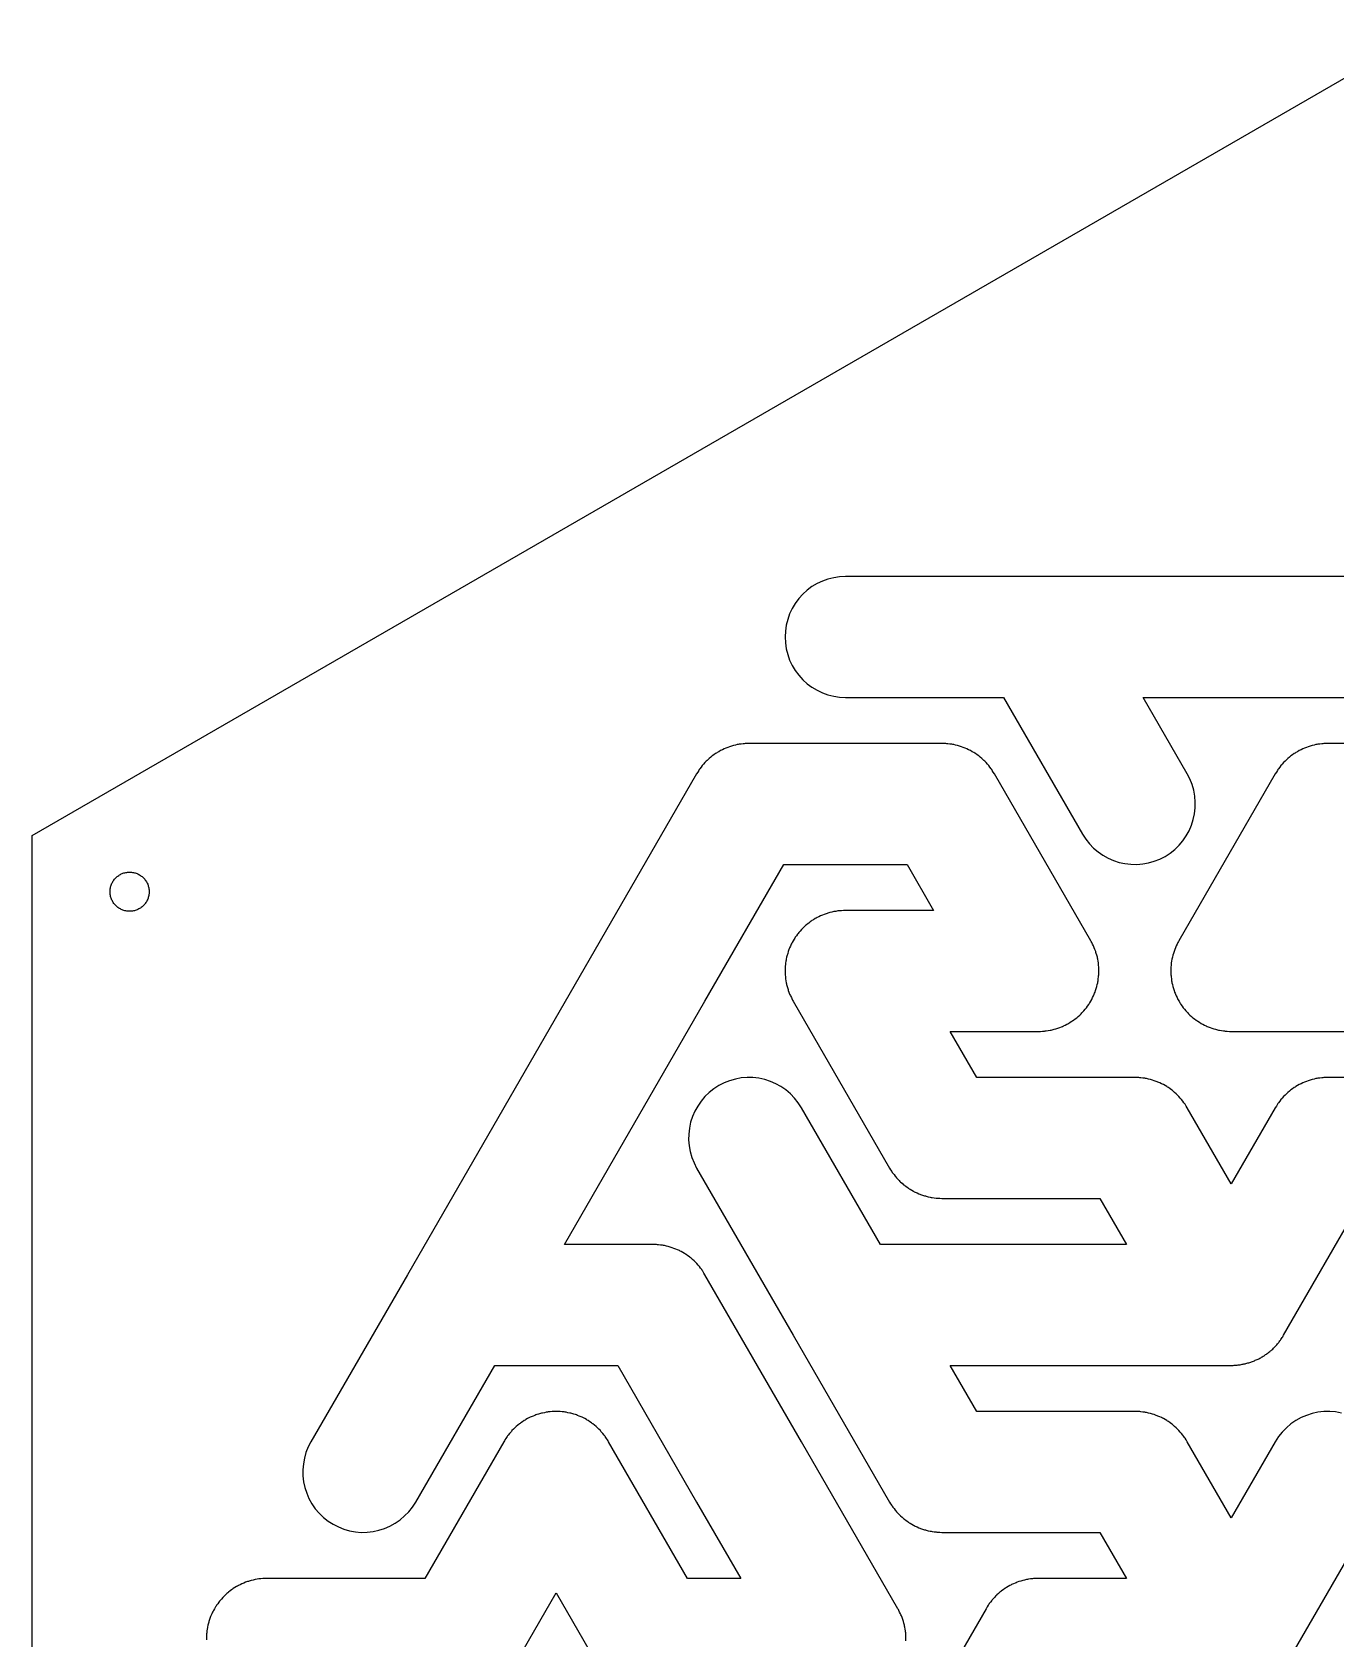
# Model space of a CAD drawing. Header units: millimetres. Extents: x -121 to 121, y -140 to 140.
# Drawn here: x -120.8 to -7.7, y 0 to 139.5 of the extents above; entities that cross this region are included whole.
import ezdxf

# ---------------------------------------------------------------- set-up
doc = ezdxf.new("R2010")
doc.units = ezdxf.units.MM
doc.layers.add('CUT', color=1, linetype='Continuous')

msp = doc.modelspace()

# ---------------------------------------------------------------- linework, layer by layer
at = {"layer": 'CUT'}
for points in [[(120.83, -69.76), (0, -139.52), (-120.83, -69.76), (-120.83, 69.76), (0, 139.52), (120.83, 69.76), (120.83, -69.76)], [(-110.67, 64.88), (-110.67, 64.79), (-110.68, 64.71), (-110.69, 64.63), (-110.71, 64.55), (-110.72, 64.47), (-110.75, 64.38), (-110.77, 64.31), (-110.8, 64.23), (-110.84, 64.15), (-110.87, 64.08), (-110.91, 64), (-110.96, 63.93), (-111.01, 63.87), (-111.06, 63.8), (-111.11, 63.74), (-111.17, 63.68), (-111.23, 63.62), (-111.29, 63.56), (-111.36, 63.51), (-111.43, 63.46), (-111.5, 63.42), (-111.57, 63.38), (-111.65, 63.34), (-111.72, 63.31), (-111.8, 63.28), (-111.88, 63.25), (-111.96, 63.23), (-112.04, 63.21), (-112.12, 63.2), (-112.21, 63.19), (-112.29, 63.18), (-112.37, 63.18), (-112.46, 63.18), (-112.54, 63.19), (-112.62, 63.2), (-112.7, 63.21), (-112.79, 63.23), (-112.87, 63.25), (-112.95, 63.28), (-113.02, 63.31), (-113.1, 63.34), (-113.17, 63.38), (-113.25, 63.42), (-113.32, 63.46), (-113.39, 63.51), (-113.45, 63.56), (-113.51, 63.62), (-113.57, 63.68), (-113.63, 63.74), (-113.69, 63.8), (-113.74, 63.87), (-113.79, 63.93), (-113.83, 64), (-113.87, 64.08), (-113.91, 64.15), (-113.94, 64.23), (-113.97, 64.31), (-114, 64.38), (-114.02, 64.47), (-114.04, 64.55), (-114.05, 64.63), (-114.06, 64.71), (-114.07, 64.79), (-114.07, 64.88), (-114.07, 64.96), (-114.06, 65.04), (-114.05, 65.13), (-114.04, 65.21), (-114.02, 65.29), (-114, 65.37), (-113.97, 65.45), (-113.94, 65.53), (-113.91, 65.61), (-113.87, 65.68), (-113.83, 65.75), (-113.79, 65.82), (-113.74, 65.89), (-113.69, 65.96), (-113.63, 66.02), (-113.57, 66.08), (-113.51, 66.14), (-113.45, 66.19), (-113.39, 66.24), (-113.32, 66.29), (-113.25, 66.34), (-113.17, 66.38), (-113.1, 66.42), (-113.02, 66.45), (-112.95, 66.48), (-112.87, 66.51), (-112.79, 66.53), (-112.7, 66.55), (-112.62, 66.56), (-112.54, 66.57), (-112.46, 66.58), (-112.37, 66.58), (-112.29, 66.58), (-112.21, 66.57), (-112.12, 66.56), (-112.04, 66.55), (-111.96, 66.53), (-111.88, 66.51), (-111.8, 66.48), (-111.72, 66.45), (-111.65, 66.42), (-111.57, 66.38), (-111.5, 66.34), (-111.43, 66.29), (-111.36, 66.24), (-111.29, 66.19), (-111.23, 66.14), (-111.17, 66.08), (-111.11, 66.02), (-111.06, 65.96), (-111.01, 65.89), (-110.96, 65.82), (-110.91, 65.75), (-110.87, 65.68), (-110.84, 65.61), (-110.8, 65.53), (-110.77, 65.45), (-110.75, 65.37), (-110.72, 65.29), (-110.71, 65.21), (-110.69, 65.13), (-110.68, 65.04), (-110.67, 64.96), (-110.67, 64.88)]]:
    msp.add_lwpolyline(points, close=True, dxfattribs=at)
for points in [[(0, 92.25), (-16.74, 92.25), (-33.49, 92.25), (-50.23, 92.25), (-50.74, 92.22), (-51.25, 92.15), (-51.75, 92.02), (-52.24, 91.85), (-52.7, 91.63), (-53.15, 91.37), (-53.56, 91.06), (-53.94, 90.71), (-54.29, 90.33), (-54.59, 89.92), (-54.86, 89.47), (-55.08, 89.01), (-55.25, 88.52), (-55.38, 88.02), (-55.45, 87.51), (-55.48, 87), (-55.45, 86.49), (-55.38, 85.98), (-55.25, 85.48), (-55.08, 84.99), (-54.86, 84.53), (-54.59, 84.08), (-54.29, 83.67), (-53.94, 83.29), (-53.56, 82.94), (-53.15, 82.63), (-52.7, 82.37), (-52.24, 82.15), (-51.75, 81.98), (-51.25, 81.85), (-50.74, 81.78), (-50.23, 81.75), (-36.52, 81.75), (-29.66, 69.87), (-29.38, 69.44), (-29.06, 69.04), (-28.7, 68.67), (-28.31, 68.33), (-27.89, 68.04), (-27.44, 67.79), (-26.96, 67.59), (-26.47, 67.43), (-25.97, 67.32), (-25.46, 67.26), (-24.94, 67.25), (-24.43, 67.29), (-23.92, 67.39), (-23.43, 67.53), (-22.95, 67.72), (-22.49, 67.95), (-22.06, 68.23), (-21.65, 68.55), (-21.28, 68.91), (-20.95, 69.3), (-20.66, 69.73), (-20.41, 70.18), (-20.2, 70.65), (-20.04, 71.14), (-19.93, 71.64), (-19.88, 72.16), (-19.87, 72.67), (-19.91, 73.19), (-20, 73.69), (-20.14, 74.19), (-20.33, 74.67), (-20.57, 75.12), (-24.39, 81.75), (-16.74, 81.75), (0, 81.75)], [(-0.72, 48.75), (-8.37, 48.75), (-8.54, 48.74), (-8.71, 48.74), (-8.8, 48.73), (-8.89, 48.72), (-9.06, 48.7), (-9.23, 48.68), (-9.31, 48.66), (-9.4, 48.65), (-9.56, 48.61), (-9.73, 48.57), (-9.81, 48.54), (-9.9, 48.52), (-10.06, 48.47), (-10.22, 48.41), (-10.3, 48.38), (-10.38, 48.35), (-10.54, 48.28), (-10.69, 48.21), (-10.77, 48.17), (-10.85, 48.13), (-10.99, 48.04), (-11.14, 47.96), (-11.21, 47.91), (-11.29, 47.87), (-11.43, 47.76), (-11.57, 47.67), (-11.63, 47.61), (-11.7, 47.56), (-11.83, 47.44), (-11.96, 47.33), (-12.02, 47.27), (-12.08, 47.21), (-12.2, 47.09), (-12.32, 46.96), (-12.37, 46.89), (-12.43, 46.83), (-12.53, 46.69), (-12.64, 46.56), (-12.69, 46.49), (-12.74, 46.42), (-12.83, 46.27), (-12.92, 46.12), (-16.74, 39.5), (-20.57, 46.12), (-20.66, 46.27), (-20.75, 46.42), (-20.8, 46.49), (-20.85, 46.56), (-20.95, 46.69), (-21.06, 46.83), (-21.11, 46.89), (-21.17, 46.96), (-21.29, 47.09), (-21.4, 47.21), (-21.47, 47.27), (-21.53, 47.33), (-21.66, 47.44), (-21.78, 47.56), (-21.85, 47.61), (-21.92, 47.67), (-22.06, 47.76), (-22.2, 47.87), (-22.27, 47.91), (-22.34, 47.96), (-22.49, 48.04), (-22.64, 48.13), (-22.72, 48.17), (-22.79, 48.21), (-22.95, 48.28), (-23.11, 48.35), (-23.19, 48.38), (-23.27, 48.41), (-23.43, 48.47), (-23.59, 48.52), (-23.67, 48.54), (-23.76, 48.57), (-23.92, 48.61), (-24.09, 48.65), (-24.18, 48.66), (-24.26, 48.68), (-24.43, 48.7), (-24.6, 48.72), (-24.69, 48.73), (-24.77, 48.74), (-24.94, 48.74), (-25.11, 48.75), (-38.83, 48.75), (-41.14, 52.75), (-33.49, 52.75), (-33.4, 52.75), (-33.31, 52.75), (-33.14, 52.77), (-32.97, 52.78), (-32.89, 52.79), (-32.8, 52.79), (-32.63, 52.83), (-32.46, 52.85), (-32.38, 52.87), (-32.29, 52.89), (-32.13, 52.93), (-31.96, 52.98), (-31.88, 53.01), (-31.8, 53.03), (-31.64, 53.09), (-31.48, 53.15), (-31.4, 53.19), (-31.32, 53.22), (-31.17, 53.3), (-31.01, 53.37), (-30.94, 53.41), (-30.86, 53.45), (-30.72, 53.55), (-30.57, 53.63), (-30.5, 53.69), (-30.43, 53.73), (-30.29, 53.84), (-30.16, 53.94), (-30.09, 54), (-30.02, 54.05), (-29.9, 54.17), (-29.77, 54.29), (-29.72, 54.35), (-29.65, 54.41), (-29.54, 54.54), (-29.43, 54.67), (-29.38, 54.74), (-29.32, 54.8), (-29.22, 54.95), (-29.12, 55.08), (-29.08, 55.16), (-29.03, 55.23), (-28.94, 55.38), (-28.86, 55.53), (-28.82, 55.6), (-28.78, 55.68), (-28.71, 55.84), (-28.64, 55.99), (-28.61, 56.07), (-28.57, 56.15), (-28.52, 56.31), (-28.46, 56.48), (-28.44, 56.56), (-28.42, 56.64), (-28.38, 56.81), (-28.34, 56.98), (-28.32, 57.06), (-28.31, 57.14), (-28.29, 57.32), (-28.26, 57.49), (-28.26, 57.57), (-28.25, 57.66), (-28.24, 57.83), (-28.24, 58), (-28.24, 58.09), (-28.24, 58.17), (-28.25, 58.34), (-28.26, 58.51), (-28.27, 58.6), (-28.28, 58.69), (-28.31, 58.85), (-28.34, 59.02), (-28.36, 59.11), (-28.37, 59.19), (-28.42, 59.36), (-28.46, 59.52), (-28.49, 59.6), (-28.51, 59.69), (-28.58, 59.85), (-28.64, 60.01), (-28.67, 60.09), (-28.7, 60.17), (-28.78, 60.32), (-28.86, 60.47), (-28.9, 60.55), (-28.94, 60.62), (-37.31, 75.12), (-37.4, 75.27), (-37.49, 75.42), (-37.54, 75.49), (-37.59, 75.56), (-37.7, 75.69), (-37.8, 75.83), (-37.86, 75.89), (-37.91, 75.96), (-38.03, 76.09), (-38.15, 76.21), (-38.21, 76.27), (-38.27, 76.33), (-38.4, 76.44), (-38.53, 76.56), (-38.6, 76.61), (-38.66, 76.67), (-38.8, 76.76), (-38.94, 76.87), (-39.01, 76.91), (-39.09, 76.96), (-39.24, 77.04), (-39.38, 77.13), (-39.46, 77.17), (-39.54, 77.21), (-39.69, 77.28), (-39.85, 77.35), (-39.93, 77.38), (-40.01, 77.41), (-40.17, 77.47), (-40.33, 77.52), (-40.42, 77.54), (-40.5, 77.57), (-40.67, 77.61), (-40.83, 77.65), (-40.92, 77.66), (-41, 77.68), (-41.17, 77.7), (-41.34, 77.72), (-41.43, 77.73), (-41.51, 77.74), (-41.69, 77.74), (-41.86, 77.75), (-58.6, 77.75), (-58.77, 77.74), (-58.94, 77.74), (-59.03, 77.73), (-59.12, 77.72), (-59.29, 77.7), (-59.46, 77.68), (-59.54, 77.66), (-59.63, 77.65), (-59.79, 77.61), (-59.96, 77.57), (-60.04, 77.54), (-60.13, 77.52), (-60.29, 77.47), (-60.45, 77.41), (-60.53, 77.38), (-60.61, 77.35), (-60.77, 77.28), (-60.92, 77.21), (-61, 77.17), (-61.08, 77.13), (-61.22, 77.04), (-61.37, 76.96), (-61.44, 76.91), (-61.52, 76.87), (-61.66, 76.76), (-61.8, 76.67), (-61.86, 76.61), (-61.93, 76.56), (-62.06, 76.44), (-62.19, 76.33), (-62.25, 76.27), (-62.31, 76.21), (-62.43, 76.09), (-62.55, 75.96), (-62.6, 75.89), (-62.66, 75.83), (-62.76, 75.69), (-62.87, 75.56), (-62.92, 75.49), (-62.97, 75.42), (-63.05, 75.27), (-63.15, 75.12), (-71.52, 60.62), (-79.89, 46.12), (-88.26, 31.62), (-96.63, 17.12), (-96.87, 16.67), (-97.06, 16.19), (-97.2, 15.69), (-97.29, 15.19), (-97.33, 14.67), (-97.33, 14.16), (-97.27, 13.64), (-97.16, 13.14), (-97, 12.65), (-96.8, 12.18), (-96.55, 11.73), (-96.25, 11.3), (-95.92, 10.91), (-95.55, 10.55), (-95.15, 10.23), (-94.71, 9.95), (-94.25, 9.72), (-93.77, 9.53), (-93.28, 9.39), (-92.77, 9.29), (-92.26, 9.25), (-91.74, 9.26), (-91.23, 9.32), (-90.73, 9.43), (-90.24, 9.59), (-89.77, 9.79), (-89.32, 10.04), (-88.89, 10.33), (-88.5, 10.67), (-88.14, 11.04), (-87.82, 11.44), (-87.54, 11.87), (-80.68, 23.75), (-70, 23.75), (-63.15, 11.87), (-59.32, 5.25), (-63.94, 5.25), (-70.8, 17.12), (-70.84, 17.2), (-70.89, 17.27), (-70.98, 17.41), (-71.08, 17.56), (-71.13, 17.63), (-71.18, 17.7), (-71.29, 17.83), (-71.4, 17.96), (-71.46, 18.02), (-71.51, 18.09), (-71.64, 18.21), (-71.76, 18.33), (-71.82, 18.39), (-71.88, 18.45), (-72.02, 18.55), (-72.15, 18.67), (-72.22, 18.71), (-72.29, 18.77), (-72.43, 18.86), (-72.57, 18.96), (-72.65, 19), (-72.72, 19.05), (-72.87, 19.13), (-73.02, 19.21), (-73.1, 19.24), (-73.18, 19.28), (-73.34, 19.35), (-73.49, 19.41), (-73.58, 19.44), (-73.66, 19.47), (-73.82, 19.52), (-73.99, 19.57), (-74.07, 19.59), (-74.15, 19.61), (-74.32, 19.64), (-74.49, 19.68), (-74.57, 19.69), (-74.66, 19.71), (-74.83, 19.72), (-75, 19.74), (-75.09, 19.74), (-75.17, 19.75), (-75.34, 19.74), (-75.52, 19.75), (-75.6, 19.74), (-75.69, 19.74), (-75.86, 19.72), (-76.03, 19.71), (-76.11, 19.69), (-76.2, 19.68), (-76.37, 19.64), (-76.54, 19.61), (-76.62, 19.59), (-76.7, 19.57), (-76.87, 19.52), (-77.03, 19.47), (-77.11, 19.44), (-77.19, 19.41), (-77.35, 19.35), (-77.51, 19.28), (-77.59, 19.24), (-77.67, 19.21), (-77.82, 19.13), (-77.97, 19.05), (-78.04, 19), (-78.12, 18.96), (-78.26, 18.86), (-78.4, 18.77), (-78.47, 18.71), (-78.54, 18.67), (-78.67, 18.55), (-78.81, 18.45), (-78.87, 18.39), (-78.93, 18.33), (-79.05, 18.21), (-79.18, 18.09), (-79.23, 18.02), (-79.29, 17.96), (-79.4, 17.83), (-79.51, 17.7), (-79.56, 17.63), (-79.61, 17.56), (-79.7, 17.41), (-79.8, 17.27), (-79.84, 17.2), (-79.89, 17.12), (-86.75, 5.25), (-100.46, 5.25), (-100.54, 5.25), (-100.63, 5.25), (-100.8, 5.23), (-100.97, 5.22), (-101.06, 5.21), (-101.14, 5.21), (-101.31, 5.17), (-101.48, 5.15), (-101.57, 5.13), (-101.65, 5.11), (-101.82, 5.07), (-101.98, 5.02), (-102.06, 4.99), (-102.15, 4.97), (-102.31, 4.91), (-102.47, 4.85), (-102.55, 4.81), (-102.63, 4.78), (-102.78, 4.7), (-102.93, 4.63), (-103.01, 4.59), (-103.08, 4.55), (-103.23, 4.45), (-103.38, 4.37), (-103.44, 4.31), (-103.52, 4.27), (-103.65, 4.16), (-103.79, 4.06), (-103.85, 4), (-103.92, 3.95), (-104.04, 3.83), (-104.17, 3.71), (-104.23, 3.65), (-104.29, 3.59), (-104.4, 3.46), (-104.52, 3.33), (-104.57, 3.26), (-104.62, 3.2), (-104.72, 3.05), (-104.82, 2.92), (-104.87, 2.84), (-104.92, 2.77), (-105, 2.62), (-105.09, 2.47), (-105.13, 2.4), (-105.17, 2.32), (-105.24, 2.16), (-105.31, 2.01), (-105.34, 1.93), (-105.37, 1.85), (-105.43, 1.69), (-105.48, 1.52), (-105.5, 1.44), (-105.53, 1.36), (-105.57, 1.19), (-105.61, 1.02), (-105.62, 0.94), (-105.64, 0.86), (-105.66, 0.68), (-105.68, 0.51), (-105.69, 0.43), (-105.7, 0.34), (-105.7, 0.17), (-105.71, 0), (-105.7, -0.09)], [(8.37, 77.75), (-8.37, 77.75), (-8.54, 77.74), (-8.71, 77.74), (-8.8, 77.73), (-8.89, 77.72), (-9.06, 77.7), (-9.23, 77.68), (-9.31, 77.66), (-9.4, 77.65), (-9.56, 77.61), (-9.73, 77.57), (-9.81, 77.54), (-9.9, 77.52), (-10.06, 77.47), (-10.22, 77.41), (-10.3, 77.38), (-10.38, 77.35), (-10.54, 77.28), (-10.69, 77.21), (-10.77, 77.17), (-10.85, 77.13), (-10.99, 77.04), (-11.14, 76.96), (-11.21, 76.91), (-11.29, 76.87), (-11.43, 76.76), (-11.57, 76.67), (-11.63, 76.61), (-11.7, 76.56), (-11.83, 76.44), (-11.96, 76.33), (-12.02, 76.27), (-12.08, 76.21), (-12.2, 76.09), (-12.32, 75.96), (-12.37, 75.89), (-12.43, 75.83), (-12.53, 75.69), (-12.64, 75.56), (-12.69, 75.49), (-12.74, 75.42), (-12.83, 75.27), (-12.92, 75.12), (-21.29, 60.62), (-21.33, 60.55), (-21.37, 60.47), (-21.45, 60.32), (-21.53, 60.17), (-21.56, 60.09), (-21.59, 60.01), (-21.65, 59.85), (-21.71, 59.69), (-21.74, 59.6), (-21.77, 59.52), (-21.81, 59.36), (-21.86, 59.19), (-21.87, 59.11), (-21.89, 59.02), (-21.92, 58.85), (-21.95, 58.69), (-21.96, 58.6), (-21.97, 58.51), (-21.98, 58.34), (-21.99, 58.17), (-21.99, 58.09), (-21.99, 58), (-21.98, 57.83), (-21.98, 57.66), (-21.97, 57.57), (-21.97, 57.49), (-21.94, 57.32), (-21.92, 57.14), (-21.9, 57.06), (-21.89, 56.98), (-21.85, 56.81), (-21.81, 56.64), (-21.79, 56.56), (-21.77, 56.48), (-21.71, 56.31), (-21.66, 56.15), (-21.62, 56.07), (-21.59, 55.99), (-21.52, 55.84), (-21.45, 55.68), (-21.41, 55.6), (-21.37, 55.53), (-21.28, 55.38), (-21.2, 55.23), (-21.15, 55.16), (-21.11, 55.08), (-21.01, 54.95), (-20.91, 54.8), (-20.85, 54.74), (-20.8, 54.67), (-20.69, 54.54), (-20.57, 54.41), (-20.51, 54.35), (-20.46, 54.29), (-20.33, 54.17), (-20.2, 54.05), (-20.14, 54), (-20.07, 53.94), (-19.94, 53.84), (-19.8, 53.73), (-19.73, 53.69), (-19.66, 53.63), (-19.51, 53.55), (-19.37, 53.45), (-19.29, 53.41), (-19.22, 53.37), (-19.06, 53.3), (-18.91, 53.22), (-18.83, 53.19), (-18.75, 53.15), (-18.59, 53.09), (-18.43, 53.03), (-18.35, 53.01), (-18.27, 52.98), (-18.1, 52.93), (-17.94, 52.89), (-17.85, 52.87), (-17.77, 52.85), (-17.6, 52.83), (-17.43, 52.79), (-17.34, 52.79), (-17.26, 52.78), (-17.09, 52.77), (-16.91, 52.75), (-16.83, 52.75), (-16.74, 52.75), (-3.03, 52.75)], [(-44.99, -0.17), (-44.98, 0), (-44.98, 0.09), (-44.98, 0.17), (-45, 0.34), (-45, 0.51), (-45.02, 0.6), (-45.02, 0.69), (-45.06, 0.85), (-45.08, 1.02), (-45.1, 1.11), (-45.12, 1.19), (-45.16, 1.36), (-45.21, 1.52), (-45.23, 1.6), (-45.26, 1.69), (-45.32, 1.85), (-45.38, 2.01), (-45.42, 2.09), (-45.45, 2.17), (-45.53, 2.32), (-45.6, 2.47), (-45.64, 2.55), (-45.68, 2.62), (-54.05, 17.12), (-62.43, 31.62), (-62.52, 31.77), (-62.61, 31.92), (-62.66, 31.99), (-62.71, 32.06), (-62.81, 32.19), (-62.91, 32.33), (-62.97, 32.39), (-63.03, 32.46), (-63.14, 32.59), (-63.26, 32.71), (-63.32, 32.77), (-63.38, 32.83), (-63.51, 32.94), (-63.64, 33.06), (-63.71, 33.11), (-63.78, 33.17), (-63.92, 33.26), (-64.06, 33.37), (-64.13, 33.41), (-64.2, 33.46), (-64.35, 33.54), (-64.5, 33.63), (-64.58, 33.67), (-64.65, 33.71), (-64.81, 33.78), (-64.96, 33.85), (-65.04, 33.88), (-65.12, 33.91), (-65.29, 33.97), (-65.45, 34.02), (-65.53, 34.04), (-65.61, 34.07), (-65.78, 34.11), (-65.95, 34.15), (-66.03, 34.16), (-66.12, 34.18), (-66.29, 34.2), (-66.46, 34.22), (-66.54, 34.23), (-66.63, 34.24), (-66.8, 34.24), (-66.97, 34.25), (-74.62, 34.25), (-70.8, 40.87), (-62.43, 55.37), (-55.57, 67.25), (-44.89, 67.25), (-42.58, 63.25), (-50.23, 63.25), (-50.32, 63.25), (-50.4, 63.25), (-50.57, 63.23), (-50.74, 63.22), (-50.83, 63.21), (-50.91, 63.21), (-51.08, 63.17), (-51.25, 63.15), (-51.34, 63.13), (-51.42, 63.11), (-51.59, 63.07), (-51.75, 63.02), (-51.83, 62.99), (-51.92, 62.97), (-52.08, 62.91), (-52.24, 62.85), (-52.32, 62.81), (-52.4, 62.78), (-52.55, 62.7), (-52.7, 62.63), (-52.78, 62.59), (-52.85, 62.55), (-53, 62.45), (-53.15, 62.37), (-53.22, 62.31), (-53.29, 62.27), (-53.42, 62.16), (-53.56, 62.06), (-53.62, 62), (-53.69, 61.95), (-53.81, 61.83), (-53.94, 61.71), (-54, 61.65), (-54.06, 61.59), (-54.17, 61.46), (-54.29, 61.33), (-54.34, 61.26), (-54.39, 61.2), (-54.49, 61.05), (-54.59, 60.92), (-54.64, 60.84), (-54.69, 60.77), (-54.77, 60.62), (-54.86, 60.47), (-54.9, 60.4), (-54.94, 60.32), (-55.01, 60.16), (-55.08, 60.01), (-55.11, 59.93), (-55.14, 59.85), (-55.2, 59.69), (-55.25, 59.52), (-55.27, 59.44), (-55.3, 59.36), (-55.34, 59.19), (-55.38, 59.02), (-55.39, 58.94), (-55.41, 58.86), (-55.43, 58.68), (-55.45, 58.51), (-55.46, 58.43), (-55.47, 58.34), (-55.47, 58.17), (-55.48, 58), (-55.48, 57.91), (-55.48, 57.83), (-55.46, 57.66), (-55.45, 57.49), (-55.44, 57.4), (-55.43, 57.31), (-55.4, 57.15), (-55.38, 56.98), (-55.36, 56.89), (-55.34, 56.81), (-55.3, 56.64), (-55.25, 56.48), (-55.22, 56.4), (-55.2, 56.31), (-55.14, 56.15), (-55.08, 55.99), (-55.04, 55.91), (-55.01, 55.83), (-54.93, 55.68), (-54.86, 55.53), (-54.82, 55.45), (-54.78, 55.37), (-46.4, 40.87), (-46.31, 40.73), (-46.22, 40.58), (-46.17, 40.51), (-46.13, 40.44), (-46.02, 40.31), (-45.92, 40.17), (-45.86, 40.11), (-45.81, 40.04), (-45.69, 39.91), (-45.57, 39.79), (-45.51, 39.73), (-45.45, 39.67), (-45.32, 39.56), (-45.19, 39.44), (-45.12, 39.39), (-45.05, 39.33), (-44.91, 39.24), (-44.77, 39.13), (-44.7, 39.09), (-44.63, 39.04), (-44.48, 38.96), (-44.33, 38.87), (-44.26, 38.83), (-44.18, 38.79), (-44.02, 38.72), (-43.87, 38.65), (-43.79, 38.62), (-43.71, 38.59), (-43.54, 38.53), (-43.38, 38.48), (-43.3, 38.46), (-43.22, 38.43), (-43.05, 38.39), (-42.88, 38.35), (-42.8, 38.34), (-42.71, 38.32), (-42.54, 38.3), (-42.37, 38.28), (-42.29, 38.27), (-42.2, 38.26), (-42.03, 38.26), (-41.86, 38.25), (-28.15, 38.25), (-25.84, 34.25), (-33.49, 34.25), (-47.2, 34.25), (-54.05, 46.12), (-54.33, 46.56), (-54.65, 46.96), (-55.01, 47.33), (-55.41, 47.67), (-55.83, 47.96), (-56.28, 48.21), (-56.75, 48.41), (-57.24, 48.57), (-57.75, 48.68), (-58.26, 48.74), (-58.77, 48.75), (-59.29, 48.71), (-59.79, 48.61), (-60.29, 48.47), (-60.77, 48.28), (-61.23, 48.05), (-61.66, 47.77), (-62.06, 47.45), (-62.43, 47.09), (-62.77, 46.7), (-63.06, 46.27), (-63.31, 45.82), (-63.51, 45.35), (-63.67, 44.86), (-63.78, 44.36), (-63.84, 43.84), (-63.85, 43.33), (-63.81, 42.81), (-63.71, 42.31), (-63.57, 41.81), (-63.38, 41.33), (-63.15, 40.87), (-54.78, 26.37), (-46.4, 11.87), (-46.31, 11.73), (-46.22, 11.58), (-46.17, 11.51), (-46.13, 11.44), (-46.02, 11.31), (-45.92, 11.17), (-45.86, 11.11), (-45.81, 11.04), (-45.69, 10.91), (-45.57, 10.79), (-45.51, 10.73), (-45.45, 10.67), (-45.32, 10.56), (-45.19, 10.44), (-45.12, 10.39), (-45.05, 10.33), (-44.91, 10.24), (-44.77, 10.13), (-44.7, 10.09), (-44.63, 10.04), (-44.48, 9.96), (-44.33, 9.87), (-44.26, 9.83), (-44.18, 9.79), (-44.02, 9.72), (-43.87, 9.65), (-43.79, 9.62), (-43.71, 9.59), (-43.54, 9.53), (-43.38, 9.48), (-43.3, 9.46), (-43.22, 9.43), (-43.05, 9.39), (-42.88, 9.35), (-42.8, 9.34), (-42.71, 9.32), (-42.54, 9.3), (-42.37, 9.28), (-42.29, 9.27), (-42.2, 9.26), (-42.03, 9.26), (-41.86, 9.25), (-28.15, 9.25), (-25.84, 5.25), (-33.49, 5.25), (-33.66, 5.24), (-33.83, 5.24), (-33.92, 5.23), (-34, 5.22), (-34.17, 5.2), (-34.34, 5.18), (-34.43, 5.16), (-34.51, 5.15), (-34.68, 5.11), (-34.85, 5.07), (-34.93, 5.04), (-35.01, 5.02), (-35.17, 4.97), (-35.34, 4.91), (-35.41, 4.88), (-35.5, 4.85), (-35.65, 4.78), (-35.81, 4.71), (-35.88, 4.67), (-35.96, 4.63), (-36.11, 4.54), (-36.26, 4.46), (-36.33, 4.41), (-36.4, 4.37), (-36.54, 4.26), (-36.68, 4.17), (-36.75, 4.11), (-36.82, 4.06), (-36.94, 3.94), (-37.08, 3.83), (-37.13, 3.77), (-37.2, 3.71), (-37.31, 3.59), (-37.43, 3.46), (-37.49, 3.39), (-37.54, 3.33), (-37.65, 3.19), (-37.75, 3.06), (-37.8, 2.99), (-37.85, 2.92), (-37.94, 2.77), (-38.03, 2.62), (-44.89, -9.25)], [(-7.18, 19.61), (-7.69, 19.71), (-8.2, 19.75), (-8.71, 19.74), (-9.23, 19.68), (-9.73, 19.57), (-10.22, 19.41), (-10.69, 19.21), (-11.14, 18.96), (-11.57, 18.67), (-11.96, 18.33), (-12.32, 17.96), (-12.64, 17.56), (-12.92, 17.12), (-16.74, 10.5), (-20.57, 17.12), (-20.66, 17.27), (-20.75, 17.42), (-20.8, 17.49), (-20.85, 17.56), (-20.95, 17.69), (-21.06, 17.83), (-21.11, 17.89), (-21.17, 17.96), (-21.29, 18.09), (-21.4, 18.21), (-21.47, 18.27), (-21.53, 18.33), (-21.66, 18.44), (-21.78, 18.56), (-21.85, 18.61), (-21.92, 18.67), (-22.06, 18.76), (-22.2, 18.87), (-22.27, 18.91), (-22.34, 18.96), (-22.49, 19.04), (-22.64, 19.13), (-22.72, 19.17), (-22.79, 19.21), (-22.95, 19.28), (-23.11, 19.35), (-23.19, 19.38), (-23.27, 19.41), (-23.43, 19.47), (-23.59, 19.52), (-23.67, 19.54), (-23.76, 19.57), (-23.92, 19.61), (-24.09, 19.65), (-24.18, 19.66), (-24.26, 19.68), (-24.43, 19.7), (-24.6, 19.72), (-24.69, 19.73), (-24.77, 19.74), (-24.94, 19.74), (-25.11, 19.75), (-38.83, 19.75), (-41.14, 23.75), (-33.49, 23.75), (-16.74, 23.75), (-16.66, 23.75), (-16.57, 23.75), (-16.49, 23.76), (-16.4, 23.76), (-16.31, 23.77), (-16.23, 23.78), (-16.14, 23.79), (-16.06, 23.79), (-15.97, 23.81), (-15.89, 23.82), (-15.8, 23.84), (-15.72, 23.85), (-15.64, 23.87), (-15.55, 23.89), (-15.47, 23.91), (-15.38, 23.93), (-15.3, 23.96), (-15.22, 23.98), (-15.14, 24.01), (-15.06, 24.03), (-14.98, 24.06), (-14.89, 24.09), (-14.81, 24.12), (-14.73, 24.15), (-14.66, 24.19), (-14.58, 24.22), (-14.5, 24.26), (-14.42, 24.29), (-14.35, 24.33), (-14.27, 24.37), (-14.19, 24.41), (-14.12, 24.45), (-14.05, 24.5), (-13.97, 24.54), (-13.9, 24.59), (-13.83, 24.63), (-13.76, 24.69), (-13.69, 24.73), (-13.62, 24.79), (-13.55, 24.83), (-13.48, 24.89), (-13.41, 24.94), (-13.35, 25), (-13.28, 25.05), (-13.22, 25.11), (-13.15, 25.17), (-13.09, 25.23), (-13.03, 25.29), (-12.97, 25.35), (-12.91, 25.41), (-12.86, 25.48), (-12.8, 25.54), (-12.74, 25.61), (-12.68, 25.67), (-12.63, 25.74), (-12.58, 25.8), (-12.53, 25.87), (-12.48, 25.94), (-12.43, 26.01), (-12.38, 26.08), (-12.33, 26.16), (-12.28, 26.23), (-12.24, 26.3), (-12.2, 26.37), (-5.34, 38.25)], [(-12.2, -2.62), (-3.82, 11.87)], [(-79.17, -2.62), (-75.34, 4), (-71.52, -2.62)]]:
    msp.add_lwpolyline(points, dxfattribs=at)

doc.saveas('drawing.dxf')
